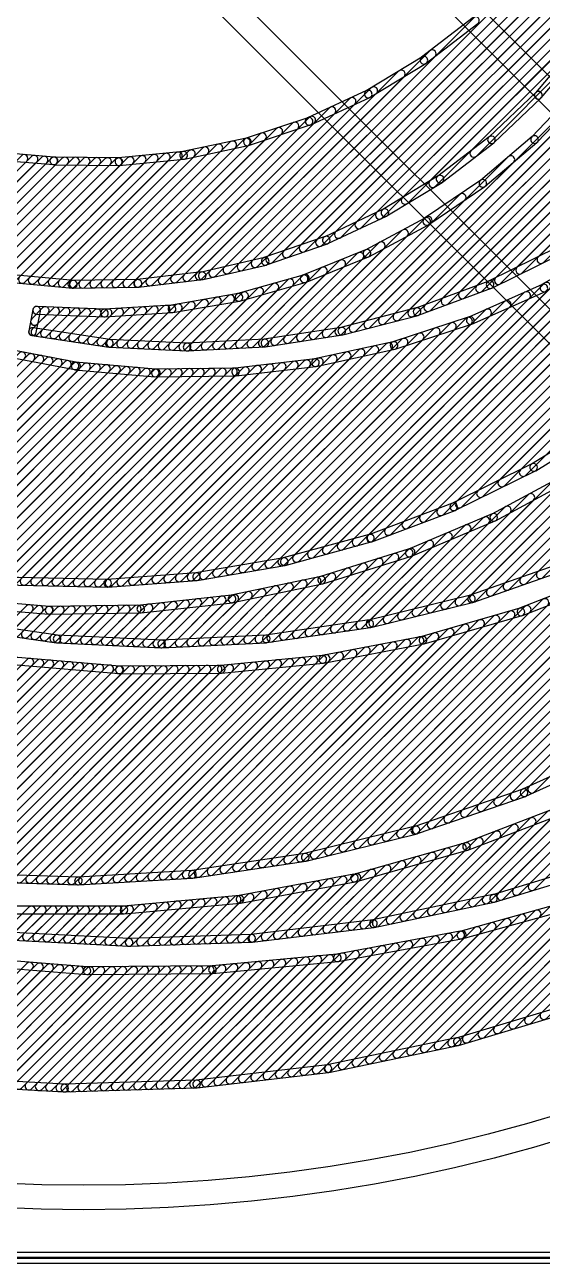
# Model space of a CAD drawing. Extents: x -0.1 to 56.1, y -0.1 to 56.2.
# Drawn here: x 27.02 to 35.59, y -0.09 to 20.43 of the extents above; entities that cross this region are included whole.
import ezdxf

# ---------------------------------------------------------------- set-up
doc = ezdxf.new("R2010")
doc.units = 0
for name, color, linetype in [('1', 22, 'CONTINUOUS'), ('16', 175, 'CONTINUOUS'), ('20', 7, 'CONTINUOUS'), ('41', 22, 'CONTINUOUS')]:
    doc.layers.add(name, color=color, linetype=linetype)

msp = doc.modelspace()

# ---------------------------------------------------------------- linework, layer by layer
at = {"layer": '1'}
for points in [[(32.5047, 15.3524), (42.1837, 25.0314, 1), (42.0939, 25.1212), (32.4149, 15.4422, 1)], [(32.7472, 15.4153), (42.1364, 24.8045, 1), (42.0466, 24.8943), (32.6574, 15.5051, 1)], [(32.9897, 15.4782), (42.0892, 24.5777, 1), (41.9994, 24.6675), (32.8999, 15.568, 1)], [(33.2323, 15.5412), (42.0069, 24.3158, 1), (41.9171, 24.4056), (33.1425, 15.631, 1)], [(33.4748, 15.6041), (41.9238, 24.053, 1), (41.834, 24.1429), (33.385, 15.6939, 1)], [(30.6489, 16.3703), (38.0385, 23.7599, 1), (37.9487, 23.8497), (30.5591, 16.4601, 1)], [(33.7439, 15.6936), (41.8406, 23.7903, 1), (41.7508, 23.8801), (33.6541, 15.7834, 1)], [(30.8822, 16.424), (37.9667, 23.5085, 1), (37.8769, 23.5983), (30.7924, 16.5138, 1)], [(34.0292, 15.7993), (41.7575, 23.5275, 1), (41.6677, 23.6173), (33.9394, 15.8891, 1)], [(31.1268, 16.489), (37.895, 23.2571, 1), (37.8051, 23.3469), (31.037, 16.5788, 1)], [(34.3146, 15.9051), (41.6584, 23.2489, 1), (41.5686, 23.3387), (34.2248, 15.9949, 1)], [(31.4013, 16.5838), (37.8232, 23.0058, 1), (37.7334, 23.0956), (31.3115, 16.6737, 1)], [(34.6, 16.0108), (41.522, 22.9329, 1), (41.4322, 23.0227), (34.5102, 16.1006, 1)], [(31.6757, 16.6787), (37.7323, 22.7353, 1), (37.6425, 22.8251), (31.5859, 16.7685, 1)], [(34.9111, 16.1424), (41.3856, 22.6168, 1), (41.2958, 22.7066), (34.8213, 16.2322, 1)], [(35.0531, 11.0758), (46.4728, 22.4955, 1), (46.383, 22.5853), (34.9633, 11.1656, 1)], [(31.9502, 16.7736), (37.6101, 22.4335, 1), (37.5203, 22.5233), (31.8604, 16.8634, 1)], [(35.2636, 16.3152), (41.2491, 22.3008, 1), (41.1593, 22.3906), (35.1738, 16.405, 1)], [(32.2626, 16.9064), (37.4879, 22.1317, 1), (37.3981, 22.2215), (32.1728, 16.9962, 1)], [(35.3294, 11.1725), (46.3632, 22.2063, 1), (46.2734, 22.2961), (35.2396, 11.2623, 1)], [(32.5539, 11.8095), (42.7614, 22.017, 1), (42.6716, 22.1068), (32.4641, 11.8994, 1)], [(35.6056, 11.2691), (46.2492, 21.9128, 1), (46.1594, 22.0026), (35.5158, 11.3589, 1)], [(35.616, 16.4881), (41.063, 21.935, 1), (40.9732, 22.0248), (35.5262, 16.5779, 1)], [(32.6015, 17.0657), (37.3581, 21.8223, 1), (37.2683, 21.9121), (32.5117, 17.1555, 1)], [(32.8021, 11.8781), (42.6635, 21.7395, 1), (42.5737, 21.8293), (32.7123, 11.9679, 1)], [(32.9405, 17.225), (37.1513, 21.4359, 1), (37.0615, 21.5257), (32.8507, 17.3148, 1)], [(33.0908, 11.9872), (42.5625, 21.4589, 1), (42.4727, 21.5487), (33.001, 12.077, 1)], [(33.3661, 17.4711), (36.9445, 21.0495, 1), (36.8547, 21.1393), (33.2763, 17.5609, 1)], [(33.3795, 12.0963), (42.4615, 21.1783, 1), (42.3717, 21.2681), (33.2897, 12.1861, 1)], [(30.4156, 16.3166), (34.9844, 20.8854, 1), (34.8946, 20.9752), (30.3258, 16.4064, 1)], [(33.6683, 12.2055), (42.3605, 20.8977, 1), (42.2707, 20.9875), (33.5785, 12.2953, 1)], [(33.957, 12.3146), (42.2595, 20.6171, 1), (42.1697, 20.7069), (33.8672, 12.4044, 1)], [(34.4495, 20.5448), (33.5954, 19.887, 1), (33.6728, 19.7864), (34.527, 20.4442, 1)], [(33.824, 17.7494), (36.6233, 20.5486, 1), (36.5335, 20.6384), (33.7342, 17.8392, 1)], [(34.2622, 12.4402), (42.1001, 20.2781, 1), (42.0103, 20.3679), (34.1724, 12.53, 1)], [(35.5782, 19.2158), (36.2719, 20.0316, 1), (36.1752, 20.1138), (35.4815, 19.2981, 1)], [(30.1824, 16.263), (33.8189, 19.8995, 1), (33.7291, 19.9893), (30.0926, 16.3528, 1)], [(33.6012, 19.891), (32.6791, 19.3325, 1), (32.7449, 19.2239), (33.667, 19.7824, 1)], [(34.5047, 18.2504), (36.191, 19.9367, 1), (36.1012, 20.0265), (34.4149, 18.3402, 1)], [(34.6159, 12.6142), (41.9392, 19.9376, 1), (41.8494, 20.0274), (34.5261, 12.704, 1)], [(34.8967, 7.5069), (47.0833, 19.6935, 1), (46.9935, 19.7833), (34.8069, 7.5967, 1)], [(34.9695, 12.7883), (41.7782, 19.597, 1), (41.6884, 19.6868), (34.8797, 12.8781, 1)], [(29.9564, 16.2166), (33.3051, 19.5653, 1), (33.2153, 19.6551), (29.8666, 16.3064, 1)], [(35.1711, 7.6017), (46.9926, 19.4232, 1), (46.9028, 19.513), (35.0813, 7.6915, 1)], [(29.7523, 16.1921), (32.8496, 19.2894, 1), (32.7598, 19.3792), (29.6625, 16.2819, 1)], [(32.6853, 19.3358), (31.7067, 18.8836, 1), (31.76, 18.7683), (32.7386, 19.2205, 1)], [(34.7969, 18.4736), (35.5736, 19.2109, 1), (35.4861, 19.303), (34.7095, 18.5657, 1)], [(35.3232, 12.9623), (41.6116, 19.2508, 1), (41.5218, 19.3406), (35.2334, 13.0522, 1)], [(36.1941, 19.3814), (35.4203, 18.5679, 1), (35.5123, 18.4804), (36.2861, 19.2938, 1)], [(29.5482, 16.1676), (32.491, 19.1104, 1), (32.4012, 19.2002), (29.4584, 16.2574, 1)], [(35.4661, 7.7171), (46.8527, 19.1037, 1), (46.7629, 19.1935), (35.3763, 7.8069, 1)], [(29.14, 16.1186), (31.8232, 18.8018, 1), (31.7334, 18.8916), (29.0502, 16.2084, 1)], [(29.3441, 16.1431), (32.1571, 18.9561, 1), (32.0673, 19.0459), (29.2543, 16.2329, 1)], [(31.7133, 18.8862), (30.6904, 18.5459, 1), (30.7305, 18.4254), (31.7534, 18.7657, 1)], [(28.7549, 16.0927), (31.2762, 18.614, 1), (31.1864, 18.7038), (28.6651, 16.1825, 1)], [(28.9368, 16.095), (31.5453, 18.7035, 1), (31.4555, 18.7933), (28.847, 16.1848, 1)], [(28.2091, 16.0857), (30.5124, 18.3891, 1), (30.4226, 18.4789), (28.1192, 16.1755, 1)], [(28.391, 16.088), (30.7405, 18.4376, 1), (30.6507, 18.5274), (28.3012, 16.1778, 1)], [(28.5729, 16.0904), (31.007, 18.5245, 1), (30.9172, 18.6143), (28.4831, 16.1802, 1)], [(30.6972, 18.5477), (29.6427, 18.3235, 1), (29.6691, 18.1993), (30.7236, 18.4235, 1)], [(33.9411, 17.8188), (34.7918, 18.4692, 1), (34.7147, 18.5701), (33.864, 17.9197, 1)], [(35.4252, 18.5725), (34.5693, 17.8461, 1), (34.6514, 17.7493), (35.5074, 18.4757, 1)], [(21.3749, 12.4845), (27.057, 18.1665, 1), (26.9672, 18.2563), (21.2851, 12.5743, 1)], [(21.4998, 12.4297), (27.223, 18.153, 1), (27.1332, 18.2428), (21.41, 12.5196, 1)], [(27.5102, 18.2345), (26.4855, 18.318, 1), (26.4752, 18.1915), (27.4999, 18.1079, 1)], [(27.0272, 16.1611), (29.0154, 18.1493, 1), (28.9256, 18.2391), (26.9374, 16.2509, 1)], [(27.1913, 16.1456), (29.2146, 18.1688, 1), (29.1248, 18.2586), (27.1015, 16.2354, 1)], [(27.3555, 16.1302), (29.4137, 18.1884, 1), (29.3239, 18.2782), (27.2657, 16.22, 1)], [(27.5197, 16.1147), (29.6128, 18.2079, 1), (29.523, 18.2977), (27.4299, 16.2045, 1)], [(27.6838, 16.0993), (29.8281, 18.2436, 1), (29.7383, 18.3334), (27.594, 16.1891, 1)], [(27.848, 16.0838), (30.0562, 18.2921, 1), (29.9664, 18.3819), (27.7582, 16.1736, 1)], [(28.0271, 16.0834), (30.2843, 18.3406, 1), (30.1945, 18.4304), (27.9373, 16.1732, 1)], [(29.6497, 18.3246), (28.5768, 18.2194, 1), (28.5892, 18.093), (29.6621, 18.1982, 1)], [(32.3073, 11.7425), (38.8204, 18.2556, 1), (38.7306, 18.3454), (32.2175, 11.8323, 1)], [(18.6944, 8.1875), (28.6183, 18.1114, 1), (28.5285, 18.2012), (18.6046, 8.2773, 1)], [(21.6102, 11.2829), (28.4412, 18.1139, 1), (28.3514, 18.2037), (21.5204, 11.3727, 1)], [(21.6247, 12.375), (27.3891, 18.1394, 1), (27.2993, 18.2292), (21.5349, 12.4648, 1)], [(21.6836, 11.5359), (28.2641, 18.1164, 1), (28.1743, 18.2062), (21.5938, 11.6258, 1)], [(21.7495, 12.3203), (27.5555, 18.1262, 1), (27.4657, 18.216), (21.6597, 12.4101, 1)], [(21.7571, 11.789), (28.0869, 18.1188, 1), (27.9971, 18.2086), (21.6673, 11.8788, 1)], [(21.8306, 12.0421), (27.9098, 18.1213, 1), (27.82, 18.2111), (21.7408, 12.1319, 1)], [(21.8744, 12.2655), (27.7326, 18.1238, 1), (27.6428, 18.2136), (21.7846, 12.3553, 1)], [(26.863, 16.1765), (28.8163, 18.1298, 1), (28.7265, 18.2196), (26.7732, 16.2663, 1)], [(28.5839, 18.2197), (27.5059, 18.2347, 1), (27.5041, 18.1077), (28.5821, 18.0927, 1)], [(32.2693, 15.2966), (35.1192, 18.1465, 1), (35.0294, 18.2364), (32.1795, 15.3864, 1)], [(33.0204, 17.2589), (33.9355, 17.815, 1), (33.8695, 17.9235), (32.9545, 17.3674, 1)], [(34.5747, 17.8502), (33.6462, 17.219, 1), (33.7176, 17.114), (34.6461, 17.7452, 1)], [(32.057, 15.2639), (34.3135, 17.5204, 1), (34.2237, 17.6102), (31.9671, 15.3537, 1)], [(31.8446, 15.2312), (33.7525, 17.139, 1), (33.6627, 17.2288), (31.7548, 15.321, 1)], [(32.0607, 11.6755), (37.6692, 17.284, 1), (37.5794, 17.3738), (31.9709, 11.7653, 1)], [(32.0453, 16.8001), (33.0144, 17.2557, 1), (32.9604, 17.3706), (31.9913, 16.915, 1)], [(31.6323, 15.1985), (33.3591, 16.9252, 1), (33.2693, 17.015), (31.5425, 15.2883, 1)], [(33.652, 17.2225), (32.6616, 16.6937, 1), (32.7215, 16.5817), (33.7118, 17.1105, 1)], [(31.027, 16.4477), (32.0391, 16.7975, 1), (31.9976, 16.9176), (30.9855, 16.5677, 1)], [(31.42, 15.1658), (32.9737, 16.7195, 1), (32.8839, 16.8093), (31.3302, 15.2556, 1)], [(31.814, 11.6085), (37.0431, 16.8375, 1), (36.9533, 16.9273), (31.7242, 11.6983, 1)], [(31.2077, 15.1331), (32.6207, 16.5461, 1), (32.5309, 16.6359), (31.1179, 15.2229, 1)], [(31.5674, 11.5414), (36.5517, 16.5258, 1), (36.4619, 16.6156), (31.4776, 11.6312, 1)], [(32.6678, 16.6966), (31.6267, 16.2762, 1), (31.6743, 16.1585), (32.7153, 16.5788, 1)], [(34.7586, 16.0638), (35.9159, 16.6313, 1), (35.8599, 16.7454), (34.7027, 16.1778, 1)], [(36.7463, 16.7804), (35.5899, 16.1206, 1), (35.6528, 16.0103), (36.8092, 16.6701, 1)], [(29.9769, 16.2058), (31.0205, 16.4458, 1), (30.992, 16.5696), (29.9484, 16.3295, 1)], [(30.8114, 15.0959), (32.0182, 16.3028, 1), (31.9284, 16.3926), (30.7216, 15.1858, 1)], [(31.0008, 15.1058), (32.3195, 16.4244, 1), (32.2297, 16.5142), (30.911, 15.1956, 1)], [(26.7566, 16.1635), (27.8227, 16.0631, 1), (27.8346, 16.1895), (26.7685, 16.2899, 1)], [(28.907, 16.077), (29.9702, 16.2046, 1), (29.9551, 16.3307), (28.8919, 16.2031, 1)], [(30.4326, 15.0763), (31.4624, 16.1062, 1), (31.3726, 16.196), (30.3428, 15.1661, 1)], [(31.6332, 16.2784), (30.5533, 15.9713, 1), (30.588, 15.8491), (31.6679, 16.1563, 1)], [(30.622, 15.0861), (31.717, 16.1811, 1), (31.6272, 16.2709), (30.5322, 15.1759, 1)], [(31.3264, 11.4801), (36.1336, 16.2872, 1), (36.0438, 16.377), (31.2366, 11.5699, 1)], [(27.8295, 16.0628), (28.9003, 16.0765, 1), (28.8986, 16.2035), (27.8279, 16.1898, 1)], [(30.0537, 15.0567), (30.9604, 15.9634, 1), (30.8706, 16.0532), (29.9639, 15.1465, 1)], [(30.2431, 15.0665), (31.2114, 16.0348, 1), (31.1216, 16.1246), (30.1533, 15.1563, 1)], [(30.8931, 11.406), (35.3815, 15.8943, 1), (35.2917, 15.9841), (30.8033, 11.4958, 1)], [(31.1098, 11.443), (35.7154, 16.0487, 1), (35.6256, 16.1385), (31.02, 11.5328, 1)], [(33.5441, 15.6133), (34.7527, 16.0613, 1), (34.7086, 16.1803), (33.5, 15.7324, 1)], [(35.5956, 16.1235), (34.3785, 15.5838, 1), (34.43, 15.4677), (35.6471, 16.0074, 1)], [(28.9982, 15.0788), (29.612, 15.6926, 1), (29.5222, 15.7824), (28.9084, 15.1687, 1)], [(29.1694, 15.0704), (29.8289, 15.7299, 1), (29.7391, 15.8197), (29.0796, 15.1602, 1)], [(29.3406, 15.062), (30.0459, 15.7673, 1), (29.9561, 15.8571), (29.2508, 15.1518, 1)], [(30.5599, 15.9728), (29.4535, 15.7824, 1), (29.475, 15.6572), (30.5814, 15.8476, 1)], [(29.5117, 15.0535), (30.2628, 15.8046, 1), (30.173, 15.8944), (29.4219, 15.1433, 1)], [(29.6829, 15.0451), (30.4798, 15.8419, 1), (30.3899, 15.9317), (29.5931, 15.1349, 1)], [(29.8643, 15.0469), (30.7094, 15.892, 1), (30.6196, 15.9818), (29.7745, 15.1367, 1)], [(30.6765, 11.3689), (35.0588, 15.7512, 1), (34.969, 15.841), (30.5867, 11.4587, 1)], [(27.1599, 15.7088), (27.0892, 15.3552, 1), (27.2137, 15.3303), (27.2844, 15.6839, 1)], [(27.23, 15.4658), (27.4095, 15.6453, 1), (27.3197, 15.7351), (27.1402, 15.5556, 1)], [(27.2357, 15.2919), (27.5817, 15.6379, 1), (27.4919, 15.7277), (27.1459, 15.3817, 1)], [(28.3466, 15.7117), (27.2249, 15.7598, 1), (27.2195, 15.6329), (28.3411, 15.5848, 1)], [(27.3917, 15.2683), (27.7539, 15.6306, 1), (27.6641, 15.7204), (27.3018, 15.3581, 1)], [(27.5476, 15.2447), (27.9261, 15.6232, 1), (27.8363, 15.713), (27.4578, 15.3345, 1)], [(27.7036, 15.2211), (28.0983, 15.6158, 1), (28.0085, 15.7056), (27.6138, 15.3109, 1)], [(27.8596, 15.1974), (28.2705, 15.6084, 1), (28.1807, 15.6982), (27.7698, 15.2872, 1)], [(28.0156, 15.1738), (28.4489, 15.6072, 1), (28.3591, 15.697), (27.9258, 15.2636, 1)], [(28.1716, 15.1502), (28.6408, 15.6194, 1), (28.551, 15.7092), (28.0818, 15.24, 1)], [(28.3275, 15.1266), (28.8326, 15.6317, 1), (28.7428, 15.7215), (28.2377, 15.2164, 1)], [(29.4602, 15.7831), (28.3398, 15.7116, 1), (28.3479, 15.5848), (29.4683, 15.6564, 1)], [(28.4848, 15.1042), (29.0245, 15.6439, 1), (28.9347, 15.7337), (28.395, 15.194, 1)], [(28.6559, 15.0957), (29.2164, 15.6562, 1), (29.1266, 15.746), (28.5661, 15.1855, 1)], [(28.8271, 15.0873), (29.4082, 15.6684, 1), (29.3184, 15.7582), (28.7373, 15.1771, 1)], [(30.4598, 11.3319), (34.7361, 15.6081, 1), (34.6463, 15.6979), (30.37, 11.4217, 1)], [(32.2903, 15.2877), (33.538, 15.6114, 1), (33.5061, 15.7344), (32.2584, 15.4106, 1)], [(27.142, 15.28), (28.4164, 15.087, 1), (28.4354, 15.2125), (27.161, 15.4056, 1)], [(29.8207, 11.2315), (33.8855, 15.2964, 1), (33.7957, 15.3862), (29.7309, 11.3213, 1)], [(30.0265, 11.2578), (34.1525, 15.3838, 1), (34.0627, 15.4736), (29.9367, 11.3476, 1)], [(30.2432, 11.2948), (34.4195, 15.4712, 1), (34.3297, 15.561), (30.1534, 11.3846, 1)], [(31.0101, 15.0902), (32.2841, 15.2864, 1), (32.2647, 15.4119), (30.9908, 15.2157, 1)], [(34.3845, 15.5861), (33.1192, 15.172, 1), (33.1587, 15.0513), (34.424, 15.4654, 1)], [(28.4228, 15.0863), (29.7101, 15.0229, 1), (29.7164, 15.1497), (28.429, 15.2132, 1)], [(29.4329, 11.203), (33.3515, 15.1216, 1), (33.2617, 15.2114), (29.3431, 11.2928, 1)], [(29.6268, 11.2173), (33.6185, 15.209, 1), (33.5287, 15.2988), (29.537, 11.3071, 1)], [(29.7165, 15.0229), (31.0038, 15.0896, 1), (30.9972, 15.2164), (29.71, 15.1497, 1)], [(19.808, 7.6846), (27.0216, 14.8982, 1), (26.9318, 14.988), (19.7182, 7.7744, 1)], [(19.9338, 7.6309), (27.1723, 14.8694, 1), (27.0825, 14.9592), (19.844, 7.7207, 1)], [(27.87, 14.837), (26.5624, 15.087, 1), (26.5385, 14.9622), (27.8462, 14.7122, 1)], [(28.6575, 11.146), (32.4087, 14.8972, 1), (32.3189, 14.987), (28.5677, 11.2358, 1)], [(28.8514, 11.1603), (32.6386, 14.9475, 1), (32.5488, 15.0373), (28.7616, 11.2501, 1)], [(29.0452, 11.1745), (32.8684, 14.9977, 1), (32.7786, 15.0875), (28.9554, 11.2643, 1)], [(29.2391, 11.1888), (33.0983, 15.048, 1), (33.0085, 15.1378), (29.1493, 11.2786, 1)], [(33.1254, 15.1736), (31.8247, 14.8892, 1), (31.8519, 14.7651), (33.1525, 15.0496, 1)], [(20.0597, 7.5771), (27.3231, 14.8406, 1), (27.2333, 14.9304), (19.9699, 7.6669, 1)], [(20.1856, 7.5234), (27.4739, 14.8117, 1), (27.3841, 14.9015), (20.0958, 7.6132, 1)], [(20.3114, 7.4697), (27.6247, 14.7829, 1), (27.5349, 14.8727), (20.2216, 7.5595, 1)], [(20.423, 6.5036), (28.5887, 14.6693, 1), (28.4989, 14.7591), (20.3332, 6.5934, 1)], [(20.4373, 7.4159), (27.7755, 14.7541, 1), (27.6857, 14.8439), (20.3475, 7.5057, 1)], [(20.5128, 6.773), (28.4236, 14.6839, 1), (28.3338, 14.7737), (20.423, 6.8628, 1)], [(20.5631, 7.3622), (27.9284, 14.7275, 1), (27.8386, 14.8173), (20.4733, 7.452, 1)], [(20.6026, 7.0424), (28.2586, 14.6984, 1), (28.1688, 14.7882), (20.5128, 7.1322, 1)], [(20.689, 7.3084), (28.0935, 14.7129, 1), (28.0037, 14.8027), (20.5992, 7.3982, 1)], [(27.4077, 11.1534), (30.9268, 14.6725, 1), (30.837, 14.7623), (27.3179, 11.2432, 1)], [(27.5833, 11.1495), (31.1297, 14.6958, 1), (31.0399, 14.7856), (27.4935, 11.2393, 1)], [(27.759, 11.1455), (31.3326, 14.7191, 1), (31.2428, 14.8089), (27.6692, 11.2353, 1)], [(29.1899, 14.7211), (27.8637, 14.8379, 1), (27.8525, 14.7114), (29.1788, 14.5946, 1)], [(27.9346, 11.1415), (31.5354, 14.7424, 1), (31.4456, 14.8322), (27.8448, 11.2313, 1)], [(28.1102, 11.1375), (31.7383, 14.7656, 1), (31.6485, 14.8555), (28.0204, 11.2273, 1)], [(28.2859, 11.1336), (31.9489, 14.7966, 1), (31.8591, 14.8865), (28.1961, 11.2234, 1)], [(28.4637, 11.1318), (32.1788, 14.8469, 1), (32.089, 14.9367), (28.3739, 11.2216, 1)], [(31.8311, 14.8903), (30.5084, 14.7385, 1), (30.5229, 14.6123), (31.8455, 14.7641, 1)], [(18.6792, 4.5802), (28.7538, 14.6548, 1), (28.664, 14.7446), (18.5894, 4.67, 1)], [(25.6042, 11.3256), (28.9189, 14.6402, 1), (28.8291, 14.7301), (25.5144, 11.4154, 1)], [(25.7647, 11.3065), (29.0839, 14.6257, 1), (28.9941, 14.7155), (25.6749, 11.3963, 1)], [(25.9252, 11.2873), (29.251, 14.6132, 1), (29.1612, 14.703), (25.8354, 11.3771, 1)], [(26.0856, 11.2682), (29.433, 14.6156, 1), (29.3432, 14.7054), (25.9958, 11.358, 1)], [(26.2461, 11.2491), (29.615, 14.618, 1), (29.5252, 14.7078), (26.1563, 11.3389, 1)], [(26.4066, 11.23), (29.797, 14.6204, 1), (29.7072, 14.7102), (26.3168, 11.3198, 1)], [(26.5671, 11.2109), (29.9791, 14.6228, 1), (29.8892, 14.7126), (26.4773, 11.3007, 1)], [(26.7276, 11.1917), (30.1611, 14.6252, 1), (30.0713, 14.715), (26.6378, 11.2815, 1)], [(26.8881, 11.1726), (30.3431, 14.6276, 1), (30.2533, 14.7174), (26.7983, 11.2624, 1)], [(27.0564, 11.1614), (30.5251, 14.63, 1), (30.4353, 14.7198), (26.9666, 11.2512, 1)], [(27.2321, 11.1574), (30.7239, 14.6492, 1), (30.6341, 14.739), (27.1423, 11.2472, 1)], [(30.5148, 14.7389), (29.1835, 14.7213, 1), (29.1852, 14.5943), (30.5165, 14.6119, 1)], [(34.7769, 10.9792), (38.2458, 14.4481, 1), (38.156, 14.5379), (34.6871, 11.069, 1)], [(34.6222, 7.4121), (41.0891, 13.8789, 1), (40.9993, 13.9687), (34.5324, 7.5019, 1)], [(34.5006, 10.8825), (37.3375, 13.7194, 1), (37.2477, 13.8092), (34.4108, 10.9724, 1)], [(35.4854, 13.0387), (36.7412, 13.8144, 1), (36.6744, 13.9225), (35.4187, 13.1468, 1)], [(34.2581, 10.8197), (36.7945, 13.356, 1), (36.7047, 13.4458), (34.1683, 10.9095, 1)], [(34.3478, 7.3172), (40.3589, 13.3283, 1), (40.2691, 13.4181), (34.258, 7.407, 1)], [(34.1557, 12.384), (35.4801, 13.0358, 1), (35.424, 13.1497), (34.0997, 12.498, 1)], [(34.0202, 10.7613), (36.2515, 12.9926, 1), (36.1617, 13.0824), (33.9304, 10.8511, 1)], [(34.0734, 7.2224), (39.6922, 12.8412, 1), (39.6024, 12.931), (33.9836, 7.3122, 1)], [(36.0982, 13.041), (34.7611, 12.3213, 1), (34.8213, 12.2095), (36.1584, 12.9292, 1)], [(33.7822, 10.7029), (35.8403, 12.761, 1), (35.7505, 12.8508), (33.6924, 10.7927, 1)], [(33.5442, 10.6445), (35.4513, 12.5516, 1), (35.3615, 12.6414), (33.4544, 10.7343, 1)], [(33.7989, 7.1276), (39.2201, 12.5488, 1), (39.1303, 12.6386), (33.7091, 7.2174, 1)], [(32.7695, 11.8597), (34.1502, 12.3816, 1), (34.1053, 12.5004), (32.7246, 11.9785, 1)], [(33.3062, 10.5862), (35.0623, 12.3423, 1), (34.9725, 12.4321), (33.2164, 10.676, 1)], [(34.7666, 12.3239), (33.3667, 11.7357, 1), (33.4159, 11.6186), (34.8158, 12.2068, 1)], [(33.5281, 7.0363), (38.7481, 12.2563, 1), (38.6583, 12.3461), (33.4383, 7.1261, 1)], [(32.8302, 10.4694), (34.3967, 12.0359, 1), (34.3069, 12.1257), (32.7404, 10.5592, 1)], [(33.0682, 10.5278), (34.7065, 12.166, 1), (34.6167, 12.2558), (32.9784, 10.6176, 1)], [(31.3393, 11.4707), (32.7637, 11.8579, 1), (32.7304, 11.9804), (31.306, 11.5933, 1)], [(32.6147, 10.4334), (34.0869, 11.9057, 1), (33.9971, 11.9955), (32.5249, 10.5232, 1)], [(33.0516, 6.9191), (37.9403, 11.8077, 1), (37.8505, 11.8975), (32.9618, 7.0089, 1)], [(33.2898, 6.9777), (38.2991, 11.9869, 1), (38.2093, 12.0768), (33.2, 7.0675, 1)], [(33.3724, 11.7378), (31.9226, 11.2864, 1), (31.9603, 11.1652), (33.4102, 11.6165, 1)], [(32.1942, 10.3722), (33.4674, 11.6453, 1), (33.3776, 11.7352), (32.1044, 10.462, 1)], [(32.4045, 10.4028), (33.7771, 11.7755, 1), (33.6873, 11.8653), (32.3146, 10.4926, 1)], [(32.8134, 6.8604), (37.5814, 11.6285, 1), (37.4916, 11.7183), (32.7236, 6.9502, 1)], [(29.8785, 11.2206), (31.3334, 11.4694, 1), (31.312, 11.5946), (29.8571, 11.3458, 1)], [(31.5636, 10.2804), (32.6801, 11.3968, 1), (32.5903, 11.4866), (31.4738, 10.3702, 1)], [(31.7738, 10.311), (32.9408, 11.478, 1), (32.851, 11.5678), (31.684, 10.4008, 1)], [(31.984, 10.3416), (33.2016, 11.5592, 1), (33.1118, 11.649), (31.8942, 10.4314, 1)], [(32.5751, 6.8018), (37.2226, 11.4492, 1), (37.1328, 11.539), (32.4853, 6.8916, 1)], [(34.4442, 10.8561), (36.0808, 11.4287, 1), (36.0389, 11.5486), (34.4022, 10.976, 1)], [(28.4004, 11.1116), (29.8724, 11.2199, 1), (29.8631, 11.3465), (28.3911, 11.2383, 1)], [(31.9285, 11.2879), (30.4421, 10.9776, 1), (30.468, 10.8533), (31.9544, 11.1636, 1)], [(31.1432, 10.2192), (32.1585, 11.2345, 1), (32.0687, 11.3243), (31.0534, 10.309, 1)], [(31.3534, 10.2498), (32.4193, 11.3157, 1), (32.3295, 11.4055), (31.2636, 10.3396, 1)], [(32.3369, 6.7432), (36.8637, 11.27, 1), (36.7739, 11.3598), (32.2471, 6.833, 1)], [(36.7929, 11.3726), (35.219, 10.7589, 1), (35.2651, 10.6406), (36.8391, 11.2543, 1)], [(26.9186, 11.1449), (28.3943, 11.1115, 1), (28.3971, 11.2385), (26.9215, 11.2718, 1)], [(30.1917, 10.1657), (31.0012, 10.9752, 1), (30.9114, 11.065), (30.1019, 10.2555, 1)], [(30.3805, 10.1749), (31.2282, 11.0226, 1), (31.1384, 11.1124), (30.2907, 10.2647, 1)], [(30.5692, 10.1841), (31.4552, 11.07, 1), (31.3654, 11.1598), (30.4794, 10.2739, 1)], [(30.758, 10.1932), (31.6822, 11.1174, 1), (31.5924, 11.2072), (30.6682, 10.283, 1)], [(30.9468, 10.2024), (31.9092, 11.1648, 1), (31.8194, 11.2546), (30.857, 10.2922, 1)], [(31.8605, 6.6259), (36.2744, 11.0399, 1), (36.1846, 11.1297), (31.7706, 6.7157, 1)], [(32.0987, 6.6846), (36.5688, 11.1547, 1), (36.479, 11.2445), (32.0089, 6.7744, 1)], [(27.4326, 10.7913), (25.9192, 10.9159, 1), (25.9088, 10.7894), (27.4222, 10.6647, 1)], [(30.4481, 10.9786), (28.9387, 10.8122, 1), (28.9527, 10.6859), (30.462, 10.8523, 1)], [(29.0844, 10.1361), (29.7345, 10.7862, 1), (29.6447, 10.876), (28.9946, 10.2259, 1)], [(29.2559, 10.128), (29.9364, 10.8084, 1), (29.8466, 10.8982), (29.1661, 10.2178, 1)], [(29.4366, 10.129), (30.1382, 10.8307, 1), (30.0484, 10.9205), (29.3468, 10.2188, 1)], [(29.6253, 10.1382), (30.3401, 10.8529, 1), (30.2503, 10.9427), (29.5355, 10.228, 1)], [(29.8141, 10.1474), (30.5472, 10.8804, 1), (30.4574, 10.9702), (29.7243, 10.2372, 1)], [(30.0029, 10.1565), (30.7742, 10.9278, 1), (30.6844, 11.0176), (29.9131, 10.2463, 1)], [(31.4211, 6.5458), (35.6856, 10.8103, 1), (35.5958, 10.9001), (31.3313, 6.6356, 1)], [(31.6327, 6.5777), (35.98, 10.9251, 1), (35.8902, 11.0149), (31.5429, 6.6675, 1)], [(32.7543, 10.4413), (34.4383, 10.8544, 1), (34.4081, 10.9777), (32.724, 10.5647, 1)], [(26.7619, 10.328), (27.144, 10.7102, 1), (27.0542, 10.8), (26.6721, 10.4178, 1)], [(26.9188, 10.3054), (27.31, 10.6965, 1), (27.2202, 10.7863), (26.829, 10.3952, 1)], [(27.0758, 10.2827), (27.4763, 10.6832, 1), (27.3865, 10.773), (26.986, 10.3725, 1)], [(27.2327, 10.26), (27.6584, 10.6857, 1), (27.5686, 10.7755), (27.1429, 10.3498, 1)], [(27.3897, 10.2374), (27.8405, 10.6882, 1), (27.7507, 10.778), (27.2999, 10.3272, 1)], [(28.9448, 10.8125), (27.4265, 10.7915, 1), (27.4283, 10.6645), (28.9466, 10.6855, 1)], [(27.5466, 10.2147), (28.0226, 10.6907, 1), (27.9328, 10.7805), (27.4568, 10.3045, 1)], [(27.7127, 10.2012), (28.2048, 10.6933, 1), (28.115, 10.7831), (27.6229, 10.291, 1)], [(27.8842, 10.1931), (28.3869, 10.6958, 1), (28.2971, 10.7856), (27.7944, 10.2829, 1)], [(28.0557, 10.1849), (28.569, 10.6983, 1), (28.4792, 10.7881), (27.9658, 10.2747, 1)], [(28.2271, 10.1768), (28.7511, 10.7008, 1), (28.6613, 10.7906), (28.1373, 10.2666, 1)], [(28.3986, 10.1687), (28.9333, 10.7033, 1), (28.8435, 10.7931), (28.3088, 10.2585, 1)], [(28.57, 10.1605), (29.1289, 10.7194, 1), (29.0391, 10.8092), (28.4802, 10.2503, 1)], [(28.7415, 10.1524), (29.3308, 10.7416, 1), (29.241, 10.8314), (28.6517, 10.2422, 1)], [(28.913, 10.1442), (29.5326, 10.7639, 1), (29.4428, 10.8537), (28.8232, 10.234, 1)], [(30.998, 6.4819), (35.124, 10.6079, 1), (35.0342, 10.6977), (30.9082, 6.5717, 1)], [(31.2096, 6.5139), (35.3912, 10.6955, 1), (35.3014, 10.7853), (31.1198, 6.6037, 1)], [(35.2245, 10.7607), (33.601, 10.2932, 1), (33.6362, 10.1712), (35.2596, 10.6387, 1)], [(25.8342, 10.4363), (27.5504, 10.1884, 1), (27.5685, 10.3141), (25.8524, 10.562, 1)], [(30.3634, 6.3861), (34.3673, 10.39, 1), (34.2775, 10.4798), (30.2736, 6.4759, 1)], [(30.5749, 6.418), (34.6195, 10.4626, 1), (34.5297, 10.5524), (30.4851, 6.5078, 1)], [(30.7865, 6.45), (34.8717, 10.5353, 1), (34.7819, 10.6251), (30.6967, 6.5398, 1)], [(31.0325, 10.1904), (32.7483, 10.4401, 1), (32.73, 10.5658), (31.0142, 10.3161, 1)], [(27.5564, 10.1878), (29.2884, 10.1056, 1), (29.2944, 10.2325), (27.5625, 10.3147, 1)], [(29.2945, 10.1056), (31.0264, 10.1898, 1), (31.0202, 10.3166), (29.2884, 10.2325, 1)], [(29.7402, 6.3017), (33.6169, 10.1784, 1), (33.5271, 10.2682), (29.6504, 6.3915, 1)], [(29.9403, 6.3222), (33.8628, 10.2447, 1), (33.773, 10.3345), (29.8505, 6.412, 1)], [(30.1518, 6.3541), (34.115, 10.3173, 1), (34.0252, 10.4071), (30.062, 6.4439, 1)], [(33.6067, 10.2946), (31.9474, 9.9772, 1), (31.9712, 9.8525), (33.6305, 10.1698, 1)], [(28.7864, 6.2459), (32.5065, 9.966, 1), (32.4167, 10.0558), (28.6965, 6.3357, 1)], [(28.9771, 6.2571), (32.7285, 10.0085, 1), (32.6387, 10.0983), (28.8873, 6.3469, 1)], [(29.1679, 6.2682), (32.9506, 10.051, 1), (32.8608, 10.1408), (29.0781, 6.358, 1)], [(29.3587, 6.2794), (33.1727, 10.0934, 1), (33.0829, 10.1832), (29.2689, 6.3692, 1)], [(29.5494, 6.2906), (33.3948, 10.1359, 1), (33.305, 10.2257), (29.4596, 6.3804, 1)], [(21.1229, 3.791), (27.1535, 9.8216, 1), (27.0637, 9.9114), (21.0331, 3.8808, 1)], [(21.2655, 3.754), (27.319, 9.8075, 1), (27.2292, 9.8973), (21.1757, 3.8438, 1)], [(21.4082, 3.7171), (27.4844, 9.7933, 1), (27.3946, 9.8831), (21.3184, 3.8069, 1)], [(24.3458, 6.4751), (27.6499, 9.7792, 1), (27.5601, 9.869), (24.256, 6.5649, 1)], [(24.5054, 6.4551), (27.8154, 9.765, 1), (27.7256, 9.8548), (24.4156, 6.5449, 1)], [(24.6651, 6.4351), (27.9808, 9.7509, 1), (27.891, 9.8407), (24.5753, 6.5249, 1)], [(28.594, 9.8033), (26.9108, 9.9472, 1), (26.8999, 9.8206), (28.5832, 9.6767, 1)], [(27.1481, 6.2241), (30.6627, 9.7387, 1), (30.5729, 9.8285), (27.0583, 6.3139, 1)], [(27.322, 6.2184), (30.8618, 9.7582, 1), (30.772, 9.848), (27.2322, 6.3082, 1)], [(27.4959, 6.2127), (31.0609, 9.7777, 1), (30.9711, 9.8675), (27.4061, 6.3025, 1)], [(27.6697, 6.2069), (31.2599, 9.7971, 1), (31.1701, 9.8869), (27.5799, 6.2967, 1)], [(27.8436, 6.2012), (31.459, 9.8166, 1), (31.3692, 9.9064), (27.7538, 6.291, 1)], [(28.0233, 6.2013), (31.6581, 9.8361, 1), (31.5683, 9.9259), (27.9335, 6.2911, 1)], [(28.214, 6.2124), (31.8572, 9.8556, 1), (31.7674, 9.9454), (28.1242, 6.3022, 1)], [(28.4048, 6.2236), (32.0623, 9.8811, 1), (31.9725, 9.9709), (28.315, 6.3134, 1)], [(28.5956, 6.2347), (32.2844, 9.9236, 1), (32.1946, 10.0134), (28.5058, 6.3245, 1)], [(31.9531, 9.9781), (30.2718, 9.8135, 1), (30.2841, 9.6871), (31.9655, 9.8517, 1)], [(24.8247, 6.4152), (28.1463, 9.7367, 1), (28.0565, 9.8266), (24.7349, 6.505, 1)], [(24.9844, 6.3952), (28.3117, 9.7226, 1), (28.2219, 9.8124), (24.8945, 6.485, 1)], [(25.144, 6.3753), (28.4772, 9.7085, 1), (28.3874, 9.7983), (25.0542, 6.4651, 1)], [(25.3036, 6.3553), (28.6435, 9.6951, 1), (28.5537, 9.785), (25.2138, 6.4451, 1)], [(25.4633, 6.3353), (28.8242, 9.6963, 1), (28.7344, 9.7861), (25.3735, 6.4251, 1)], [(25.6229, 6.3154), (29.0049, 9.6974, 1), (28.9151, 9.7872), (25.5331, 6.4052, 1)], [(25.7826, 6.2954), (29.1856, 9.6985, 1), (29.0958, 9.7883), (25.6928, 6.3852, 1)], [(25.9422, 6.2754), (29.3663, 9.6996, 1), (29.2765, 9.7894), (25.8524, 6.3653, 1)], [(26.1049, 6.2585), (29.547, 9.7007, 1), (29.4572, 9.7905), (26.0151, 6.3483, 1)], [(26.2788, 6.2528), (29.7278, 9.7018, 1), (29.638, 9.7916), (26.189, 6.3426, 1)], [(26.4526, 6.2471), (29.9085, 9.7029, 1), (29.8187, 9.7927), (26.3628, 6.3369, 1)], [(26.6265, 6.2413), (30.0892, 9.704, 1), (29.9994, 9.7938), (26.5367, 6.3311, 1)], [(26.8004, 6.2356), (30.2699, 9.7051, 1), (30.1801, 9.7949), (26.7106, 6.3254, 1)], [(26.9743, 6.2299), (30.4636, 9.7192, 1), (30.3738, 9.809), (26.8844, 6.3197, 1)], [(30.2776, 9.8138), (28.5882, 9.8035, 1), (28.589, 9.6765), (30.2783, 9.6868, 1)], [(35.3203, 7.6468), (37.0438, 8.425, 1), (36.9915, 8.5408), (35.268, 7.7625, 1)], [(35.2099, 6.0241), (37.0876, 7.9018, 1), (36.9978, 7.9916), (35.1201, 6.1139, 1)], [(35.4679, 6.1025), (37.4412, 8.0758, 1), (37.3514, 8.1656), (35.3781, 6.1923, 1)], [(34.9519, 5.9457), (36.734, 7.7277, 1), (36.6441, 7.8175), (34.8621, 6.0355, 1)], [(33.5275, 7.027), (35.3149, 7.6446, 1), (35.2734, 7.7647), (33.4861, 7.147, 1)], [(34.7102, 5.8836), (36.3803, 7.5537, 1), (36.2905, 7.6435), (34.6204, 5.9734, 1)], [(34.2551, 5.7877), (35.7638, 7.2964, 1), (35.674, 7.3862), (34.1653, 5.8775, 1)], [(36.1192, 7.5627), (34.3182, 6.8726, 1), (34.3636, 6.754), (36.1646, 7.4441, 1)], [(34.4827, 5.8357), (36.055, 7.408, 1), (35.9652, 7.4978), (34.3929, 5.9255, 1)], [(33.8, 5.6918), (35.1815, 7.0733, 1), (35.0917, 7.1631), (33.7102, 5.7816, 1)], [(34.0276, 5.7398), (35.4726, 7.1848, 1), (35.3828, 7.2746), (33.9378, 5.8296, 1)], [(31.6857, 6.5735), (33.522, 7.0254, 1), (33.4916, 7.1487), (31.6553, 6.6968, 1)], [(33.5724, 5.6439), (34.8903, 6.9617, 1), (34.8005, 7.0515), (33.4826, 5.7337, 1)], [(34.3237, 6.8744), (32.4672, 6.3517, 1), (32.5016, 6.2294), (34.3581, 6.7522, 1)], [(32.8898, 5.5), (34.069, 6.6792, 1), (33.9792, 6.769), (32.8, 5.5898, 1)], [(33.1173, 5.548), (34.319, 6.7496, 1), (34.2292, 6.8394), (33.0275, 5.6378, 1)], [(33.3449, 5.5959), (34.5991, 6.8502, 1), (34.5093, 6.94), (33.2551, 5.6857, 1)], [(29.8101, 6.29), (31.68, 6.5724, 1), (31.661, 6.6979), (29.7911, 6.4156, 1)], [(32.2721, 5.4212), (33.319, 6.468, 1), (33.2292, 6.5578), (32.1823, 5.511, 1)], [(32.4765, 5.4459), (33.569, 6.5384, 1), (33.4792, 6.6282), (32.3867, 5.5357, 1)], [(32.6808, 5.4706), (33.819, 6.6088, 1), (33.7292, 6.6986), (32.591, 5.5604, 1)], [(34.8056, 5.8934), (36.7494, 6.484, 1), (36.7125, 6.6055), (34.7687, 6.0149, 1)], [(35.4089, 3.8882), (38.019, 6.4983, 1), (37.9292, 6.5881), (35.3191, 3.978, 1)], [(35.6657, 3.9654), (38.3181, 6.6178, 1), (38.2283, 6.7076), (35.5759, 4.0552, 1)], [(26.0206, 6.2412), (27.9107, 6.1789, 1), (27.9149, 6.3058), (26.0248, 6.3681, 1)], [(27.9165, 6.1789), (29.8043, 6.2894, 1), (29.7969, 6.4162), (27.9091, 6.3057, 1)], [(31.6591, 5.347), (32.569, 6.2568, 1), (32.4792, 6.3466), (31.5693, 5.4368, 1)], [(31.8635, 5.3717), (32.819, 6.3272, 1), (32.7292, 6.417), (31.7737, 5.4615, 1)], [(32.0678, 5.3964), (33.069, 6.3976, 1), (32.9792, 6.4874), (31.978, 5.4862, 1)], [(34.8953, 3.7338), (37.4463, 6.2848, 1), (37.3565, 6.3746), (34.8055, 3.8236, 1)], [(35.1521, 3.811), (37.7326, 6.3915, 1), (37.6428, 6.4813), (35.0623, 3.9008, 1)], [(32.4728, 6.353), (30.5764, 6.0019, 1), (30.5995, 5.877), (32.496, 6.2281, 1)], [(30.6547, 5.2406), (31.4622, 6.0481, 1), (31.3724, 6.1379), (30.5649, 5.3304, 1)], [(30.8418, 5.2481), (31.6826, 6.0889, 1), (31.5928, 6.1787), (30.752, 5.3379, 1)], [(31.0462, 5.2728), (31.9031, 6.1297, 1), (31.8133, 6.2195), (30.9564, 5.3626, 1)], [(31.2505, 5.2975), (32.1235, 6.1705, 1), (32.0337, 6.2603), (31.1607, 5.3873, 1)], [(31.4548, 5.3223), (32.3439, 6.2113, 1), (32.2541, 6.3011), (31.365, 5.4121, 1)], [(34.3817, 3.5794), (36.8736, 6.0713, 1), (36.7838, 6.1611), (34.2918, 3.6692, 1)], [(34.6385, 3.6566), (37.1599, 6.178, 1), (37.0701, 6.2678), (34.5487, 3.7464, 1)], [(30.5821, 6.0027), (28.6616, 5.8262, 1), (28.6732, 5.6998), (30.5938, 5.8762, 1)], [(29.5401, 5.2036), (30.1904, 5.8539, 1), (30.1006, 5.9437), (29.4503, 5.2935, 1)], [(29.7259, 5.2098), (30.3882, 5.8721, 1), (30.2984, 5.9619), (29.6361, 5.2996, 1)], [(29.9117, 5.216), (30.586, 5.8903, 1), (30.4962, 5.9801), (29.8219, 5.3058, 1)], [(30.0974, 5.2221), (30.801, 5.9257, 1), (30.7112, 6.0155), (30.0076, 5.3119, 1)], [(30.2832, 5.2283), (31.0214, 5.9665, 1), (30.9316, 6.0563), (30.1934, 5.3181, 1)], [(30.469, 5.2345), (31.2418, 6.0073, 1), (31.152, 6.0971), (30.3792, 5.3243, 1)], [(32.8123, 5.4731), (34.8002, 5.892, 1), (34.774, 6.0163), (32.7861, 5.5974, 1)], [(33.9109, 3.4678), (36.3009, 5.8578, 1), (36.2111, 5.9476), (33.8211, 3.5576, 1)], [(34.1376, 3.5149), (36.5872, 5.9646, 1), (36.4974, 6.0544), (34.0478, 3.6047, 1)], [(36.2313, 5.961), (34.2283, 5.4076, 1), (34.2621, 5.2852), (36.2651, 5.8386, 1)], [(26.7538, 5.2909), (27.1806, 5.7178, 1), (27.0908, 5.8076), (26.664, 5.3807, 1)], [(28.6673, 5.8265), (26.7387, 5.8261, 1), (26.7387, 5.6991), (28.6674, 5.6995, 1)], [(26.9229, 5.2805), (27.3602, 5.7178, 1), (27.2704, 5.8076), (26.8331, 5.3703, 1)], [(27.0933, 5.2713), (27.5399, 5.7178, 1), (27.4501, 5.8076), (27.0035, 5.3611, 1)], [(27.2637, 5.262), (27.7195, 5.7179, 1), (27.6297, 5.8077), (27.1739, 5.3519, 1)], [(27.4341, 5.2528), (27.8992, 5.7179, 1), (27.8094, 5.8077), (27.3442, 5.3426, 1)], [(27.6044, 5.2436), (28.0788, 5.718, 1), (27.989, 5.8078), (27.5146, 5.3334, 1)], [(27.7748, 5.2344), (28.2584, 5.718, 1), (28.1686, 5.8078), (27.685, 5.3242, 1)], [(27.9452, 5.2251), (28.4381, 5.718, 1), (28.3483, 5.8078), (27.8554, 5.3149, 1)], [(28.1156, 5.2159), (28.6177, 5.7181, 1), (28.5279, 5.8079), (28.0258, 5.3057, 1)], [(28.2859, 5.2067), (28.806, 5.7267, 1), (28.7162, 5.8165), (28.1961, 5.2965, 1)], [(28.4563, 5.1974), (29.0037, 5.7449, 1), (28.9139, 5.8347), (28.3665, 5.2872, 1)], [(28.6267, 5.1882), (29.2015, 5.763, 1), (29.1117, 5.8529), (28.5369, 5.278, 1)], [(28.7971, 5.179), (29.3993, 5.7812, 1), (29.3095, 5.871), (28.7073, 5.2688, 1)], [(28.9828, 5.1852), (29.5971, 5.7994, 1), (29.5073, 5.8892), (28.893, 5.275, 1)], [(29.1686, 5.1913), (29.7949, 5.8176, 1), (29.705, 5.9074), (29.0788, 5.2811, 1)], [(29.3544, 5.1975), (29.9926, 5.8357, 1), (29.9028, 5.9255), (29.2646, 5.2873, 1)], [(33.2308, 3.3266), (35.5553, 5.6511, 1), (35.4655, 5.7409), (33.141, 3.4164, 1)], [(33.4575, 3.3737), (35.8035, 5.7197, 1), (35.7137, 5.8095), (33.3677, 3.4635, 1)], [(33.6842, 3.4208), (36.0517, 5.7882, 1), (35.9619, 5.878), (33.5944, 3.5106, 1)], [(30.7899, 5.2282), (32.8068, 5.4722, 1), (32.7916, 5.5983), (30.7747, 5.3543, 1)], [(32.5508, 3.1853), (34.8108, 5.4454, 1), (34.721, 5.5352), (32.461, 3.2752, 1)], [(32.7775, 3.2324), (35.059, 5.514, 1), (34.9692, 5.6038), (32.6877, 3.3222, 1)], [(33.0042, 3.2795), (35.3072, 5.5825, 1), (35.2174, 5.6723), (32.9144, 3.3693, 1)], [(26.7198, 5.2704), (28.7484, 5.1605, 1), (28.7553, 5.2873), (26.7267, 5.3972, 1)], [(28.754, 5.1604), (30.7844, 5.2278, 1), (30.7802, 5.3547), (28.7498, 5.2874, 1)], [(31.8931, 3.0664), (34.0916, 5.2649, 1), (34.0018, 5.3547), (31.8033, 3.1562, 1)], [(32.0974, 3.0912), (34.3145, 5.3083, 1), (34.2247, 5.3981), (32.0076, 3.181, 1)], [(34.2337, 5.4089), (32.19, 5.0322, 1), (32.2131, 4.9073), (34.2567, 5.284, 1)], [(32.3241, 3.1383), (34.5627, 5.3768, 1), (34.4729, 5.4667), (32.2343, 3.2281, 1)], [(30.6712, 2.9222), (32.7704, 5.0214, 1), (32.6806, 5.1112), (30.5814, 3.012, 1)], [(30.8748, 2.9462), (32.9906, 5.062, 1), (32.9008, 5.1518), (30.785, 3.036, 1)], [(31.0785, 2.9703), (33.2108, 5.1026, 1), (33.121, 5.1924), (30.9887, 3.0601, 1)], [(31.2821, 2.9943), (33.431, 5.1432, 1), (33.3412, 5.233), (31.1923, 3.0841, 1)], [(31.4858, 3.0184), (33.6512, 5.1838, 1), (33.5614, 5.2736), (31.396, 3.1082, 1)], [(31.6894, 3.0424), (33.8714, 5.2244, 1), (33.7816, 5.3142), (31.5996, 3.1322, 1)], [(28.0599, 4.8198), (25.9884, 4.9848, 1), (25.9783, 4.8582), (28.0498, 4.6932, 1)], [(29.1212, 2.8091), (31.1306, 4.8185, 1), (31.0408, 4.9083), (29.0314, 2.8989, 1)], [(29.3064, 2.8147), (31.3292, 4.8374, 1), (31.2394, 4.9272), (29.2166, 2.9045, 1)], [(29.4916, 2.8203), (31.5277, 4.8563, 1), (31.4379, 4.9461), (29.4018, 2.9101, 1)], [(29.6768, 2.8259), (31.7262, 4.8753, 1), (31.6364, 4.9651), (29.587, 2.9157, 1)], [(29.862, 2.8315), (31.9247, 4.8942, 1), (31.8349, 4.984), (29.7722, 2.9213, 1)], [(30.0602, 2.8501), (32.1233, 4.9131, 1), (32.0335, 5.0029), (29.9704, 2.9399, 1)], [(32.1955, 5.033), (30.1268, 4.8358, 1), (30.1389, 4.7094), (32.2076, 4.9065, 1)], [(30.2639, 2.8741), (32.33, 4.9402, 1), (32.2402, 5.03), (30.1741, 2.9639, 1)], [(30.4675, 2.8981), (32.5502, 4.9808, 1), (32.4604, 5.0706), (30.3777, 2.9879, 1)], [(25.2895, 2.9286), (27.1482, 4.7874, 1), (27.0584, 4.8772), (25.1997, 3.0184, 1)], [(25.4463, 2.9059), (27.3146, 4.7741, 1), (27.2248, 4.8639), (25.3565, 2.9957, 1)], [(25.6081, 2.888), (27.4809, 4.7609, 1), (27.3911, 4.8507), (25.5182, 2.9778, 1)], [(25.778, 2.8783), (27.6473, 4.7476, 1), (27.5575, 4.8374), (25.6882, 2.9681, 1)], [(25.9479, 2.8686), (27.8136, 4.7344, 1), (27.7238, 4.8242), (25.8581, 2.9584, 1)], [(26.1178, 2.8589), (27.98, 4.7211, 1), (27.8902, 4.8109), (26.028, 2.9487, 1)], [(26.2877, 2.8492), (28.1504, 4.712, 1), (28.0606, 4.8018), (26.1979, 2.939, 1)], [(26.4576, 2.8395), (28.3314, 4.7134, 1), (28.2416, 4.8032), (26.3678, 2.9293, 1)], [(26.6275, 2.8298), (28.5125, 4.7148, 1), (28.4226, 4.8046), (26.5377, 2.9196, 1)], [(26.7974, 2.8201), (28.6935, 4.7162, 1), (28.6037, 4.806), (26.7076, 2.9099, 1)], [(26.9673, 2.8104), (28.8745, 4.7176, 1), (28.7847, 4.8074), (26.8775, 2.9002, 1)], [(27.1372, 2.8007), (29.0555, 4.719, 1), (28.9657, 4.8088), (27.0474, 2.8905, 1)], [(27.3071, 2.791), (29.2365, 4.7204, 1), (29.1467, 4.8102), (27.2173, 2.8808, 1)], [(27.477, 2.7813), (29.4175, 4.7218, 1), (29.3277, 4.8116), (27.3872, 2.8711, 1)], [(27.6469, 2.7716), (29.5985, 4.7232, 1), (29.5087, 4.813), (27.5571, 2.8614, 1)], [(27.8247, 2.7698), (29.7795, 4.7246, 1), (29.6897, 4.8144), (27.7349, 2.8596, 1)], [(28.01, 2.7754), (29.9605, 4.726, 1), (29.8707, 4.8158), (27.9201, 2.8652, 1)], [(30.1324, 4.8361), (28.0544, 4.82, 1), (28.0554, 4.693), (30.1334, 4.7091, 1)], [(28.1952, 2.781), (30.1415, 4.7274, 1), (30.0517, 4.8172), (28.1054, 2.8708, 1)], [(28.3804, 2.7866), (30.3365, 4.7428, 1), (30.2467, 4.8326), (28.2906, 2.8764, 1)], [(28.5656, 2.7922), (30.5351, 4.7617, 1), (30.4453, 4.8515), (28.4758, 2.882, 1)], [(28.7508, 2.7979), (30.7336, 4.7807, 1), (30.6438, 4.8705), (28.661, 2.8877, 1)], [(28.936, 2.8035), (30.9321, 4.7996, 1), (30.8423, 4.8894), (28.8462, 2.8933, 1)], [(34.207, 3.519), (36.3031, 4.1491, 1), (36.2665, 4.2708), (34.1704, 3.6406, 1)], [(32.0586, 3.0725), (34.2016, 3.5176, 1), (34.1758, 3.6419), (32.0328, 3.1968, 1)], [(29.8795, 2.815), (32.0531, 3.0716, 1), (32.0382, 3.1977), (29.8646, 2.9411, 1)], [(25.4955, 2.8732), (27.6807, 2.7484, 1), (27.6879, 2.8752), (25.5027, 3, 1)], [(27.6862, 2.7484), (29.874, 2.8146, 1), (29.8701, 2.9415), (27.6824, 2.8753, 1)], [(56, 0.0889), (0, 0.0889, 1), (0, -0.0889), (56, -0.0889, 1)]]:
    msp.add_lwpolyline(points, format="xyb", close=True, dxfattribs=at)
at = {"layer": '16'}
for points in [[(31.3563, 23.3563), (48.8563, 5.8563, 1), (49.1437, 6.1437), (31.6437, 23.6437, 1)], [(28.5563, 22.3063), (47.3063, 3.5563, 1), (47.5937, 3.8437), (28.8437, 22.5937, 1)], [(56, 0.0889), (0, 0.0889, 1), (0, -0.0889), (56, -0.0889, 1)]]:
    msp.add_lwpolyline(points, format="xyb", close=True, dxfattribs=at)
at = {"layer": '20'}
msp.add_lwpolyline([(5, -0.005), (51.1, -0.005, 1), (51.1, 0.005), (5, 0.005, 1)], format="xyb", close=True, dxfattribs=at)
at = {"layer": '41'}
for radius in [27.2032, 26.7968]:
    msp.add_circle((28, 28), radius, dxfattribs=at)

doc.saveas('drawing.dxf')
